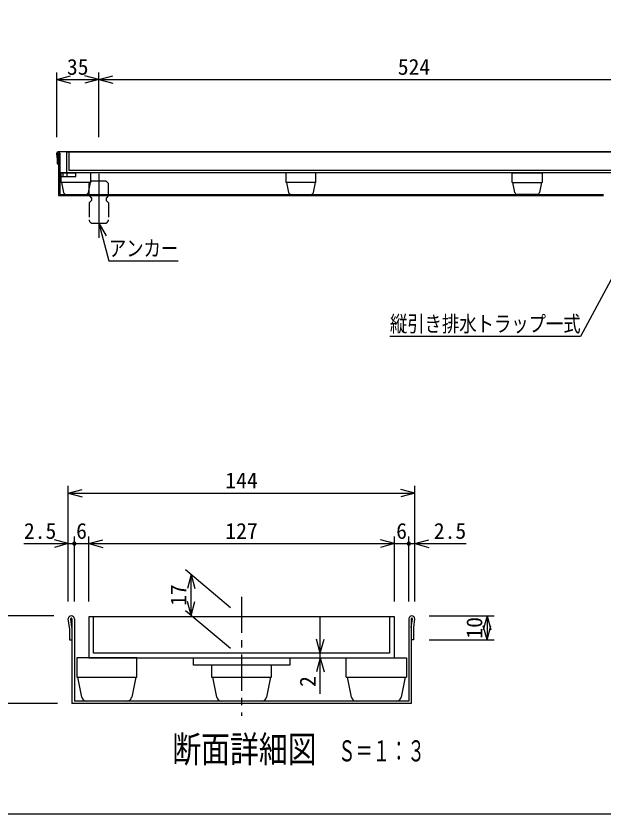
# Model space of a CAD drawing. Units: millimetres, scale not verified, with parts at other scales. Extents: x -819 to 819, y -558 to 522.
# Drawn here: x -331 to 157, y -558 to 106 of the extents above; entities that cross this region are included whole.
import ezdxf
from ezdxf.enums import TextEntityAlignment as Align

# ---------------------------------------------------------------- set-up
doc = ezdxf.new("R2010")
doc.units = ezdxf.units.MM
doc.header["$LTSCALE"] = 6
for name, pattern in [('CHAIN1', [8, 5, -1, 1, -1]), ('CHAIN2', [12, 9, -1, 1, -1]), ('DASHED2', [3, 2, -1])]:
    doc.linetypes.add(name, pattern=pattern)
for name, color, linetype in [('0-0_計極細', 2, 'Continuous'), ('0-1_計細線', 3, 'Continuous'), ('0-5_寸法線', 7, 'Continuous'), ('0-7_枠細線', 5, 'Continuous'), ('0-8_枠中線', 5, 'Continuous'), ('1-2_極細3', 2, 'Continuous'), ('1-3_細線3', 4, 'Continuous'), ('1-5_寸法3', 7, 'Continuous')]:
    doc.layers.add(name, color=color, linetype=linetype)
doc.styles.add('ＭＳ ゴシック', font='')
doc.styles.get('ＭＳ ゴシック').set_extended_font_data('MS Gothic')

msp = doc.modelspace()

# ---------------------------------------------------------------- hatches: boundary and pattern name
at = {"layer": '1-5_寸法3'}
for points in [[(-280.527, -333.172, 1), (-284.127, -333.172, 1)], [(-2.527, -333.172, 1), (-6.127, -333.172, 1)]]:
    msp.add_hatch(color=256, dxfattribs=at).paths.add_polyline_path(points)

# ---------------------------------------------------------------- linework, layer by layer
at = {"layer": '0-0_計極細', "linetype": 'CHAIN2'}
msp.add_line((-262, -25.844), (-262, -74.97), dxfattribs=at)
at = {"layer": '0-1_計細線'}
for p, q in [((-296.518, -12.212), (-297, -8.594)), ((-296.5, -12.476), (-296.5, -17.344)), ((-295.5, -12.277), (-295.987, -8.627)), ((-295.75, -8.344), (-295.739, -8.344)), ((295.75, -7.344), (-295.739, -7.344)), ((-295.5, -8.594), (-295.5, -43.844)), ((-294.5, -8.594), (-294.5, -42.844)), ((-288.5, -24.844), (-288.5, -7.844)), ((288.5, -7.844), (-288.5, -7.844)), ((-296.5, -17.344), (-295.5, -17.344)), ((-268.5, -24.844), (-293.5, -24.844)), ((-293.5, -24.844), (-293.5, -32.844)), ((288.5, -24.844), (-288.5, -24.844)), ((-268.5, -32.844), (-268.5, -24.844)), ((-81.5, -24.844), (-106.5, -24.844)), ((-106.5, -24.844), (-106.5, -32.844)), ((-81.5, -32.844), (-81.5, -24.844)), ((81.5, -24.844), (106.5, -24.844)), ((81.5, -32.844), (81.5, -24.844)), ((106.5, -24.844), (106.5, -32.844)), ((-268.5, -32.844), (-293.5, -32.844)), ((-293, -32.844), (-291.322, -41.236)), ((-270.678, -41.236), (-269, -32.844)), ((-81.5, -32.844), (-106.5, -32.844)), ((-106, -32.844), (-104.322, -41.236)), ((-83.678, -41.236), (-82, -32.844)), ((81.5, -32.844), (106.5, -32.844)), ((83.678, -41.236), (82, -32.844)), ((106, -32.844), (104.322, -41.236)), ((-295.5, -43.844), (157.5, -43.844)), ((-294.5, -42.844), (157.5, -42.844)), ((-289.36, -42.844), (-272.64, -42.844)), ((-102.36, -42.844), (-85.64, -42.844)), ((102.36, -42.844), (85.64, -42.844))]:
    msp.add_line(p, q, dxfattribs=at)
at = {"layer": '0-1_計細線', "linetype": 'DASHED2'}
for p, q in [((-291.5, -27.844), (-291.5, -24.844)), ((-288.5, -24.844), (-288.5, -27.844)), ((-268, -31.844), (-270, -33.844)), ((-270, -43.844), (-270, -33.844)), ((-270, -49.844), (-270, -63.844)), ((-254, -49.844), (-254, -63.844)), ((-267, -66.844), (-257, -66.844))]:
    msp.add_line(p, q, dxfattribs=at)
at = {"layer": '0-1_計細線'}
for points in [[(286.5, -22.844), (-286.5, -22.844), (-286.5, -7.844)], [(-293.5, -27.844), (-281, -27.844), (-281, -24.844)], [(-293.5, -27.844), (-293.5, -24.844), (-281, -24.844)]]:
    msp.add_lwpolyline(points, dxfattribs=at)
at = {"layer": '0-1_計細線', "linetype": 'DASHED2'}
for points in [[(-254, -43.844), (-254, -33.844), (-256, -31.844), (-268, -31.844)], [(-270, -43.844), (-268, -45.844), (-268, -47.844), (-270, -49.844)], [(-254, -43.844), (-256, -45.844), (-256, -47.844), (-254, -49.844)]]:
    msp.add_lwpolyline(points, dxfattribs=at)
at = {"layer": '0-1_計細線'}
for centre, radius, start, end in [((-295.75, -8.594), 1.25, 0, 180), ((-298.5, -12.476), 2, 0, 7.59464), ((-295.739, -8.594), 0.25, 90, 187.59464), ((-295.75, -8.594), 0.25, 0, 90), ((-289.36, -40.844), 2, 191.30993, 270), ((-272.64, -40.844), 2, 270, 348.69007), ((-102.36, -40.844), 2, 191.30993, 270), ((-85.64, -40.844), 2, 270, 348.69007), ((85.64, -40.844), 2, 191.30993, 270), ((102.36, -40.844), 2, 270, 348.69007)]:
    msp.add_arc(centre, radius, start, end, dxfattribs=at)
at = {"layer": '0-1_計細線', "linetype": 'DASHED2'}
for centre, start, end in [((-267, -63.844), 180, 270), ((-257, -63.844), 270, 360)]:
    msp.add_arc(centre, 3, start, end, dxfattribs=at)
at = {"layer": '0-5_寸法線'}
for p, q in [((-297, 4.656), (-297, 58.656)), ((-297, 52.656), (-285.409, 55.762)), ((-262, 52.656), (-273.591, 55.762)), ((-262, 4.656), (-262, 58.656)), ((-262, 52.656), (-250.409, 55.762)), ((-297, 52.656), (-285.409, 49.551)), ((-297, 52.656), (-262, 52.656)), ((-262, 52.656), (-273.591, 49.551)), ((-262, 52.656), (-250.409, 49.551)), ((-262, 52.656), (262, 52.656)), ((-262, -66.844), (-256, -77.236)), ((-262, -66.844), (-262, -78.844))]:
    msp.add_line(p, q, dxfattribs=at)
for points in [[(-262, -66.844), (-253.6, -98.194), (-196, -98.194)], [(179.198, -85.199), (138.406, -161.004), (-19.994, -161.004)]]:
    msp.add_lwpolyline(points, dxfattribs=at)
at = {"layer": '0-8_枠中線'}
msp.add_lwpolyline([(-819, -558), (-819, 522), (819, 522), (819, -558)], close=True, dxfattribs=at)
at = {"layer": '1-2_極細3', "linetype": 'CHAIN1'}
msp.add_line((-143.327, -377.476), (-143.327, -476.354), dxfattribs=at)
at = {"layer": '1-2_極細3'}
for p, q in [((-286.362, -402.909), (-287.327, -395.672)), ((-284.327, -403.04), (-285.3, -395.738)), ((-284.827, -395.172), (-284.804, -395.172)), ((-284.327, -395.672), (-284.327, -466.172)), ((-282.327, -395.672), (-282.327, -464.172)), ((-4.327, -395.672), (-4.327, -464.172)), ((-2.327, -395.672), (-2.327, -466.172)), ((-2.327, -403.04), (-1.353, -395.738)), ((-1.827, -395.172), (-1.849, -395.172)), ((-0.291, -402.909), (0.673, -395.672)), ((-286.327, -403.438), (-286.327, -413.172)), ((-0.327, -403.438), (-0.327, -413.172)), ((-286.327, -413.172), (-284.327, -413.172)), ((-0.327, -413.172), (-2.327, -413.172)), ((-4.327, -464.172), (-282.327, -464.172)), ((-2.327, -466.172), (-284.327, -466.172))]:
    msp.add_line(p, q, dxfattribs=at)
for centre, radius, start, end in [((-284.827, -395.672), 2.5, 0, 180), ((-284.804, -395.672), 0.5, 90, 187.59464), ((-284.827, -395.672), 0.5, 0, 90), ((-1.827, -395.672), 2.5, 360, 180), ((-1.827, -395.672), 0.5, 90, 180), ((-1.849, -395.672), 0.5, 352.40536, 90), ((-290.327, -403.438), 4, 0, 7.59464), ((3.673, -403.438), 4, 172.40536, 180)]:
    msp.add_arc(centre, radius, start, end, dxfattribs=at)
at = {"layer": '1-3_細線3'}
for p, q in [((-16.327, -394.172), (-270.327, -394.172)), ((-270.327, -394.172), (-270.327, -428.172)), ((-266.327, -424.172), (-266.327, -394.172)), ((-20.327, -394.172), (-20.327, -424.172)), ((-16.327, -428.172), (-16.327, -394.172)), ((-20.327, -424.172), (-266.327, -424.172)), ((-230.327, -428.172), (-280.327, -428.172)), ((-280.327, -428.172), (-280.327, -444.172)), ((-270.327, -428.172), (-16.327, -428.172)), ((-230.327, -444.172), (-230.327, -428.172)), ((-183.319, -434.172), (-183.319, -428.172)), ((-103.319, -428.172), (-103.319, -434.172)), ((-56.327, -428.172), (-6.327, -428.172)), ((-56.327, -444.172), (-56.327, -428.172)), ((-6.327, -428.172), (-6.327, -444.172)), ((-103.319, -434.172), (-183.319, -434.172)), ((-168.327, -434.172), (-168.327, -444.172)), ((-118.327, -444.172), (-118.327, -434.172)), ((-280.327, -444.172), (-230.327, -444.172)), ((-275.97, -460.957), (-279.327, -444.172)), ((-231.327, -444.172), (-234.683, -460.957)), ((-168.327, -444.172), (-118.327, -444.172)), ((-163.97, -460.957), (-167.327, -444.172)), ((-119.327, -444.172), (-122.683, -460.957)), ((-56.327, -444.172), (-6.327, -444.172)), ((-51.97, -460.957), (-55.327, -444.172)), ((-7.327, -444.172), (-10.683, -460.957)), ((-238.606, -464.172), (-272.047, -464.172)), ((-126.606, -464.172), (-160.047, -464.172)), ((-14.606, -464.172), (-48.047, -464.172))]:
    msp.add_line(p, q, dxfattribs=at)
for centre, start, end in [((-272.047, -460.172), 191.30993, 270), ((-238.606, -460.172), 270, 348.69007), ((-160.047, -460.172), 191.30993, 270), ((-126.606, -460.172), 270, 348.69007), ((-48.047, -460.172), 191.30993, 270), ((-14.606, -460.172), 270, 348.69007)]:
    msp.add_arc(centre, 4, start, end, dxfattribs=at)
at = {"layer": '1-5_寸法3'}
for p, q in [((-287.327, -381.172), (-287.327, -285.172)), ((0.673, -381.172), (0.673, -285.172)), ((-287.327, -291.172), (-275.735, -288.067)), ((-287.327, -291.172), (-275.735, -294.278)), ((-287.327, -291.172), (0.673, -291.172)), ((0.673, -291.172), (-10.918, -288.067)), ((0.673, -291.172), (-10.918, -294.278)), ((-287.327, -333.172), (-298.918, -330.067)), ((-287.327, -381.172), (-287.327, -327.172)), ((-282.327, -381.172), (-282.327, -327.172)), ((-270.327, -381.172), (-270.327, -327.172)), ((-270.327, -333.172), (-258.735, -330.067)), ((-16.327, -333.172), (-27.918, -330.067)), ((-16.327, -381.172), (-16.327, -327.172)), ((-4.327, -381.172), (-4.327, -327.172)), ((0.673, -381.172), (0.673, -327.172)), ((0.673, -333.172), (12.265, -330.067)), ((-324.263, -333.172), (-282.327, -333.172)), ((-287.327, -333.172), (-298.918, -336.278)), ((-282.327, -333.172), (-270.327, -333.172)), ((-270.327, -333.172), (-258.735, -336.278)), ((-270.327, -333.172), (-16.327, -333.172)), ((-16.327, -333.172), (-27.918, -336.278)), ((-16.327, -333.172), (-4.327, -333.172)), ((-4.327, -333.172), (43.426, -333.172)), ((0.673, -333.172), (12.265, -336.278)), ((-152.515, -386.459), (-189.897, -355.092)), ((-185.301, -358.949), (-188.407, -370.54)), ((-185.301, -358.949), (-182.195, -370.54)), ((-185.301, -392.949), (-185.301, -358.949)), ((-185.301, -392.949), (-188.407, -381.358)), ((-185.301, -392.949), (-182.195, -381.358)), ((-152.515, -420.459), (-189.897, -389.092)), ((-299.327, -393.172), (-353.327, -393.172)), ((-77.873, -458.172), (-77.873, -394.172)), ((12.673, -393.172), (66.673, -393.172)), ((60.673, -393.172), (57.568, -404.763)), ((60.673, -393.172), (63.779, -404.763)), ((60.673, -393.172), (60.673, -413.172)), ((60.673, -413.172), (57.568, -401.581)), ((60.673, -413.172), (63.779, -401.581)), ((-77.873, -424.172), (-80.979, -412.581)), ((-77.873, -424.172), (-74.767, -412.581)), ((12.673, -413.172), (66.673, -413.172)), ((-77.873, -428.172), (-80.979, -439.763)), ((-77.873, -428.172), (-74.767, -439.763)), ((-296.327, -466.172), (-353.327, -466.172))]:
    msp.add_line(p, q, dxfattribs=at)

# ---------------------------------------------------------------- texts
at = {"layer": '0-5_寸法線', "style": 'ＭＳ ゴシック'}
for s, p in [('35', (-288.5, 52.656)), ('524', (-13.5, 52.656))]:
    msp.add_text(s, height=13.2, dxfattribs=at).set_placement(p, align=Align.BOTTOM_LEFT)
at = {"layer": '0-5_寸法線', "style": 'ＭＳ ゴシック', "width": 0.8}
for s, p in [('アンカー', (-253.6, -98.194)), ('縦引き排水トラップ一式', (-19.994, -161.004))]:
    msp.add_text(s, height=13.2, dxfattribs=at).set_placement(p, align=Align.BOTTOM_LEFT)
at = {"layer": '0-7_枠細線', "style": 'ＭＳ ゴシック'}
for s, height, width, p in [('断面詳細図', 21.99, 0.8, (-200.992, -521.67)), ('Ｓ＝１：３', 17.6, 0.6, (-63.053, -519.566))]:
    msp.add_text(s, height=height, dxfattribs=dict(at, width=width)).set_placement(p, align=Align.BOTTOM_LEFT)
at = {"layer": '1-5_寸法3', "style": 'ＭＳ ゴシック'}
for s, p in [('144', (-156.827, -291.172)), ('2.5', (-324.263, -333.172)), ('6', (-280.827, -333.172)), ('127', (-156.827, -333.172)), ('6', (-14.827, -333.172)), ('2.5', (16.426, -333.172))]:
    msp.add_text(s, height=13.2, dxfattribs=at).set_placement(p, align=Align.BOTTOM_LEFT)
for s, p in [('17', (-185.301, -384.949)), ('10', (60.673, -412.172)), ('2', (-77.873, -452.289))]:
    msp.add_text(s, height=13.2, rotation=90, dxfattribs=at).set_placement(p, align=Align.BOTTOM_LEFT)

doc.saveas('drawing.dxf')
